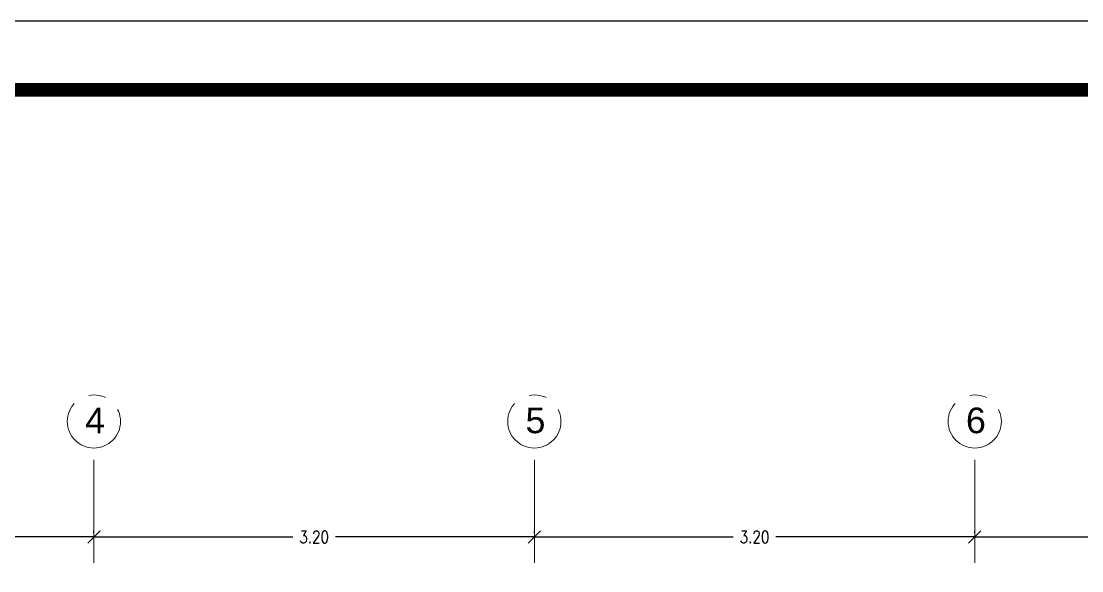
# Model space of a CAD drawing. Header units: inches. Extents: x -0.2 to 34.5, y 0 to 23.
# Drawn here: x 15.48 to 23.18, y 19 to 23 of the extents above; entities that cross this region are included whole.
import ezdxf

# ---------------------------------------------------------------- set-up
doc = ezdxf.new("R2010")
doc.units = ezdxf.units.IN
doc.header["$MEASUREMENT"] = 0
doc.linetypes.add('CENTER2', pattern=[1.125, 0.75, -0.125, 0.125, -0.125])
doc.layers.get('DEFPOINTS').update_dxf_attribs({"color": 210})
for name, color, linetype, lineweight in [('A-ANNO-DIMS', 3, 'Continuous', 18), ('A-ANNO-SYMB', 3, 'Continuous', 18), ('A-ANNO-TEXT', 3, 'Continuous', 18)]:
    doc.layers.add(name, color=color, linetype=linetype, lineweight=lineweight)
doc.styles.add('E-ROMANS', font='romans.shx', dxfattribs={"width": 0.8})
doc.dimstyles.new('E-0050_TICK_18', dxfattribs={"dimscale": 0.001, "dimtxt": 90, "dimasz": 90, "dimexe": 45, "dimexo": 30, "dimgap": 45, "dimtad": 0, "dimzin": 0, "dimdsep": 46, "dimtxsty": 'E-ROMANS', "dimblk": 'OBLIQUE', "dimcen": 45, "dimclrd": 256, "dimclre": 256, "dimclrt": 256, "dimadec": 0, "dimazin": 0, "dimtfac": 1, "dimtmove": 1, "dimatfit": 3, "dimldrblk": 'OPEN90', "dimfxl": 1, "dimtfill": 1, "dimtolj": 1, "dimtzin": 0, "dimarcsym": 0})

# ---------------------------------------------------------------- blocks, each defined once
blk = doc.blocks.new('_Oblique')
at = {"color": 0, "linetype": 'ByBlock', "lineweight": -2}
blk.add_line((-0.5, -0.5), (0.5, 0.5), dxfattribs=at)
blk = doc.blocks.new('*D115')
at = {"layer": 'A-ANNO-DIMS', "lineweight": -2, "transparency": 16777216}
for p, q in [((12.8034, 19.278), (12.8034, 19.293)), ((16.0034, 19.278), (16.0034, 19.293)), ((12.8034, 19.248), (14.2486, 19.248)), ((16.0034, 19.248), (14.5581, 19.248))]:
    blk.add_line(p, q, dxfattribs=at)
at = {"layer": 'DEFPOINTS', "color": 0, "transparency": 16777216}
for p in [(12.8034, 19.248), (16.0034, 19.248), (16.0034, 19.248)]:
    blk.add_point(p, dxfattribs=at)
at = {"layer": 'A-ANNO-DIMS', "lineweight": -2, "transparency": 16777216, "xscale": 0.09, "yscale": 0.09, "zscale": 0.09, "rotation": 180}
blk.add_blockref('_Oblique', (12.8034, 19.248), dxfattribs=at)
at = {"layer": 'A-ANNO-DIMS', "lineweight": -2, "transparency": 16777216, "xscale": 0.09, "yscale": 0.09, "zscale": 0.09}
blk.add_blockref('_Oblique', (16.0034, 19.248), dxfattribs=at)
at = {"layer": 'A-ANNO-DIMS', "transparency": 16777216, "insert": (14.4034, 19.248), "char_height": 0.09, "attachment_point": 5, "style": 'E-ROMANS', "bg_fill": 3, "box_fill_scale": 1.25, "bg_fill_color": 256, "bg_fill_true_color": 13158600, "bg_fill_transparency": 0}
blk.add_mtext('\\A1;3.20', dxfattribs=at)
blk = doc.blocks.new('_Open90')
at = {"color": 0, "linetype": 'ByBlock', "lineweight": -2}
for p, q in [((0, 0), (-1, 0)), ((-0.5, 0.5), (0, 0)), ((0, 0), (-0.5, -0.5))]:
    blk.add_line(p, q, dxfattribs=at)
blk = doc.blocks.new('*D116')
at = {"layer": 'A-ANNO-DIMS', "lineweight": -2, "transparency": 16777216}
for p, q in [((16.0034, 19.278), (16.0034, 19.293)), ((19.2034, 19.278), (19.2034, 19.293)), ((16.0034, 19.248), (17.4486, 19.248)), ((19.2034, 19.248), (17.7581, 19.248))]:
    blk.add_line(p, q, dxfattribs=at)
at = {"layer": 'DEFPOINTS', "color": 0, "transparency": 16777216}
for p in [(16.0034, 19.248), (19.2034, 19.248), (19.2034, 19.248)]:
    blk.add_point(p, dxfattribs=at)
at = {"layer": 'A-ANNO-DIMS', "lineweight": -2, "transparency": 16777216, "xscale": 0.09, "yscale": 0.09, "zscale": 0.09, "rotation": 180}
blk.add_blockref('_Oblique', (16.0034, 19.248), dxfattribs=at)
at = {"layer": 'A-ANNO-DIMS', "lineweight": -2, "transparency": 16777216, "xscale": 0.09, "yscale": 0.09, "zscale": 0.09}
blk.add_blockref('_Oblique', (19.2034, 19.248), dxfattribs=at)
at = {"layer": 'A-ANNO-DIMS', "transparency": 16777216, "insert": (17.6034, 19.248), "char_height": 0.09, "attachment_point": 5, "style": 'E-ROMANS', "bg_fill": 3, "box_fill_scale": 1.25, "bg_fill_color": 256, "bg_fill_true_color": 13158600, "bg_fill_transparency": 0}
blk.add_mtext('\\A1;3.20', dxfattribs=at)
blk = doc.blocks.new('*D117')
at = {"layer": 'A-ANNO-DIMS', "lineweight": -2, "transparency": 16777216}
for p, q in [((19.2034, 19.278), (19.2034, 19.293)), ((22.4034, 19.278), (22.4034, 19.293)), ((19.2034, 19.248), (20.6486, 19.248)), ((22.4034, 19.248), (20.9581, 19.248))]:
    blk.add_line(p, q, dxfattribs=at)
at = {"layer": 'DEFPOINTS', "color": 0, "transparency": 16777216}
for p in [(19.2034, 19.248), (22.4034, 19.248), (22.4034, 19.248)]:
    blk.add_point(p, dxfattribs=at)
at = {"layer": 'A-ANNO-DIMS', "lineweight": -2, "transparency": 16777216, "xscale": 0.09, "yscale": 0.09, "zscale": 0.09, "rotation": 180}
blk.add_blockref('_Oblique', (19.2034, 19.248), dxfattribs=at)
at = {"layer": 'A-ANNO-DIMS', "lineweight": -2, "transparency": 16777216, "xscale": 0.09, "yscale": 0.09, "zscale": 0.09}
blk.add_blockref('_Oblique', (22.4034, 19.248), dxfattribs=at)
at = {"layer": 'A-ANNO-DIMS', "transparency": 16777216, "insert": (20.8034, 19.248), "char_height": 0.09, "attachment_point": 5, "style": 'E-ROMANS', "bg_fill": 3, "box_fill_scale": 1.25, "bg_fill_color": 256, "bg_fill_true_color": 13158600, "bg_fill_transparency": 0}
blk.add_mtext('\\A1;3.20', dxfattribs=at)
blk = doc.blocks.new('*D118')
at = {"layer": 'A-ANNO-DIMS', "lineweight": -2, "transparency": 16777216}
for p, q in [((22.4034, 19.278), (22.4034, 19.293)), ((25.6034, 19.278), (25.6034, 19.293)), ((22.4034, 19.248), (23.8486, 19.248)), ((25.6034, 19.248), (24.1581, 19.248))]:
    blk.add_line(p, q, dxfattribs=at)
at = {"layer": 'DEFPOINTS', "color": 0, "transparency": 16777216}
for p in [(22.4034, 19.248), (25.6034, 19.248), (25.6034, 19.248)]:
    blk.add_point(p, dxfattribs=at)
at = {"layer": 'A-ANNO-DIMS', "lineweight": -2, "transparency": 16777216, "xscale": 0.09, "yscale": 0.09, "zscale": 0.09, "rotation": 180}
blk.add_blockref('_Oblique', (22.4034, 19.248), dxfattribs=at)
at = {"layer": 'A-ANNO-DIMS', "lineweight": -2, "transparency": 16777216, "xscale": 0.09, "yscale": 0.09, "zscale": 0.09}
blk.add_blockref('_Oblique', (25.6034, 19.248), dxfattribs=at)
at = {"layer": 'A-ANNO-DIMS', "transparency": 16777216, "insert": (24.0034, 19.248), "char_height": 0.09, "attachment_point": 5, "style": 'E-ROMANS', "bg_fill": 3, "box_fill_scale": 1.25, "bg_fill_color": 256, "bg_fill_true_color": 13158600, "bg_fill_transparency": 0}
blk.add_mtext('\\A1;3.20', dxfattribs=at)

msp = doc.modelspace()

# ---------------------------------------------------------------- linework, layer by layer
msp.add_line((34.5, 23), (0, 23))
at = {"const_width": 0.1}
msp.add_lwpolyline([(1.5, 0.5), (33, 0.5, 0.414214), (34, 1.5), (34, 21.5, 0.414214), (33, 22.5), (1.5, 22.5, 0.414214), (0.5, 21.5), (0.5, 1.5, 0.414214)], format="xyb", close=True, dxfattribs=at)
at = {"layer": 'A-ANNO-SYMB', "linetype": 'CENTER2'}
for p, q in [((16.0034, 5.5589), (16.0034, 19.8947)), ((19.2034, 5.5589), (19.2034, 19.8947)), ((22.4034, 5.5589), (22.4034, 19.8947))]:
    msp.add_line(p, q, dxfattribs=at)
for centre in [(16.0034, 20.0882), (19.2034, 20.0882), (22.4034, 20.0882)]:
    msp.add_circle(centre, 0.1935, dxfattribs=at)

# ---------------------------------------------------------------- texts
at = {"layer": 'A-ANNO-TEXT', "char_height": 0.186083, "attachment_point": 1}
for s, insert in [('{\\fArial|b0|i0|c0|p34;6}', (22.3393, 20.189)), ('{\\fArial|b0|i0|c0|p34;4}', (15.9393, 20.189)), ('{\\fArial|b0|i0|c0|p34;5}', (19.1393, 20.189))]:
    msp.add_mtext(s, dxfattribs=dict(at, insert=insert))

# ---------------------------------------------------------------- next in the draw order: dimensions: what is measured, and where the dimension line sits
at = {"layer": 'A-ANNO-DIMS'}
dim = msp.add_linear_dim(base=(16.0034, 19.248), p1=(12.8034, 19.248), p2=(16.0034, 19.248), dimstyle='E-0050_TICK_18', dxfattribs=at)
dim.commit()
dim.dimension.update_dxf_attribs({"geometry": '*D115', "text_midpoint": (14.4034, 19.248)})

# ---------------------------------------------------------------- next in the draw order: dimensions: what is measured, and where the dimension line sits
dim = msp.add_linear_dim(base=(19.2034, 19.248), p1=(16.0034, 19.248), p2=(19.2034, 19.248), dimstyle='E-0050_TICK_18', dxfattribs=at)
dim.commit()
dim.dimension.update_dxf_attribs({"geometry": '*D116', "text_midpoint": (17.6034, 19.248)})

# ---------------------------------------------------------------- next in the draw order: dimensions: what is measured, and where the dimension line sits
dim = msp.add_linear_dim(base=(22.4034, 19.248), p1=(19.2034, 19.248), p2=(22.4034, 19.248), dimstyle='E-0050_TICK_18', dxfattribs=at)
dim.commit()
dim.dimension.update_dxf_attribs({"geometry": '*D117', "text_midpoint": (20.8034, 19.248)})

# ---------------------------------------------------------------- next in the draw order: dimensions: what is measured, and where the dimension line sits
dim = msp.add_linear_dim(base=(25.6034, 19.248), p1=(22.4034, 19.248), p2=(25.6034, 19.248), dimstyle='E-0050_TICK_18', dxfattribs=at)
dim.commit()
dim.dimension.update_dxf_attribs({"geometry": '*D118', "text_midpoint": (24.0034, 19.248)})

doc.saveas('drawing.dxf')
